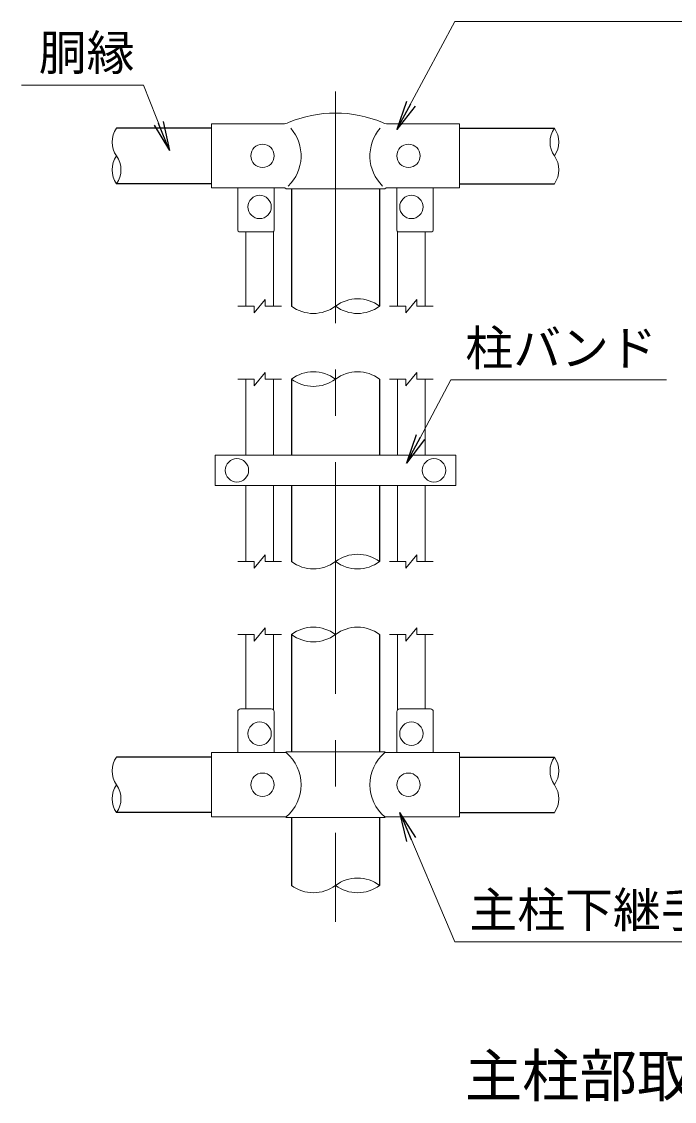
# Model space of a CAD drawing. Units: millimetres, scale not verified. Extents: x -4200 to 4200, y -2970 to 2970.
# Drawn here: x 2303 to 3197, y 326 to 1806 of the extents above; entities that cross this region are included whole.
import ezdxf
from ezdxf.enums import TextEntityAlignment as Align

# ---------------------------------------------------------------- set-up
doc = ezdxf.new("R2010")
doc.units = ezdxf.units.MM
doc.header["$LTSCALE"] = 10
doc.linetypes.add('USER1', pattern=[50.8, 31.75, -6.35, 6.35, -6.35])
for name, color, linetype, lineweight in [('0-0_D-TTL-TXT', 7, 'Continuous', 25), ('0-3_D-STR1', 1, 'Continuous', 25), ('0-4_D-STR3', 3, 'Continuous', 13), ('0-5_D-BMK', 2, 'USER1', 13), ('0-6_D-STR-DIM', 7, 'Continuous', 13), ('0-7_D-STR-TXT', 7, 'Continuous', 13)]:
    doc.layers.add(name, color=color, linetype=linetype, lineweight=lineweight)
doc.layers.add('0-8_0', color=7, linetype='Continuous')
doc.styles.add('ＭＳ ゴシック', font='')
doc.styles.get('ＭＳ ゴシック').set_extended_font_data('MS Gothic')

# ---------------------------------------------------------------- blocks, each defined once
blk = doc.blocks.new('_Open')
at = {"layer": '0-8_0'}
blk.add_line((-10, 1.667), (0, 0), dxfattribs=at)
blk.add_lwpolyline([(-10, -1.667), (0, 0), (-10, 0)], dxfattribs=at)

msp = doc.modelspace()

# ---------------------------------------------------------------- linework, layer by layer
at = {"layer": '0-3_D-STR1'}
for p, q in [((2562.8, 1660.33), (2432.8, 1660.33)), ((2902.8, 1660.33), (3032.8, 1660.33)), ((2562.8, 1584.13), (2432.8, 1584.13)), ((2902.8, 1584.13), (3032.8, 1584.13)), ((2672.3, 1577.33), (2672.3, 1416.33)), ((2793.3, 1577.33), (2793.3, 1416.33)), ((2672.3, 1316.33), (2672.3, 1212.32)), ((2793.3, 1316.33), (2793.3, 1212.32)), ((2672.3, 1170.32), (2672.3, 1066.33)), ((2793.3, 1170.32), (2793.3, 1066.33)), ((2672.3, 966.33), (2672.3, 805.43)), ((2793.3, 966.33), (2793.3, 805.43)), ((2562.8, 798.43), (2432.8, 798.43)), ((2902.8, 798.43), (3032.8, 798.43)), ((2562.8, 722.23), (2432.8, 722.23)), ((2672.3, 715.43), (2672.3, 622.43)), ((2793.3, 715.43), (2793.3, 622.43)), ((2902.8, 722.23), (3032.8, 722.23))]:
    msp.add_line(p, q, dxfattribs=at)
at = {"layer": '0-4_D-STR3'}
for p, q in [((2562.8, 1666.33), (2661.25, 1666.33)), ((2562.8, 1578.33), (2562.8, 1666.33)), ((2804.36, 1666.33), (2902.8, 1666.33)), ((2902.8, 1578.33), (2902.8, 1666.33)), ((2562.8, 1578.33), (2663.2, 1578.33)), ((2598.8, 1578.33), (2598.8, 1520.33)), ((2648.8, 1578.33), (2648.8, 1520.33)), ((2665.2, 1577.33), (2663.2, 1578.33)), ((2665.2, 1577.33), (2800.4, 1577.33)), ((2800.4, 1577.33), (2802.4, 1578.33)), ((2802.4, 1578.33), (2902.8, 1578.33)), ((2816.8, 1578.33), (2816.8, 1520.33)), ((2866.8, 1578.33), (2866.8, 1520.33)), ((2646.8, 1518.33), (2600.8, 1518.33)), ((2609.8, 1518.33), (2609.8, 1416.33)), ((2647.8, 1518.6), (2647.8, 1416.33)), ((2817.8, 1518.6), (2817.8, 1416.33)), ((2818.8, 1518.33), (2864.8, 1518.33)), ((2855.8, 1518.33), (2855.8, 1416.33)), ((2609.8, 1316.33), (2609.8, 1212.32)), ((2647.8, 1316.33), (2647.8, 1212.32)), ((2817.8, 1316.33), (2817.8, 1212.32)), ((2855.8, 1316.33), (2855.8, 1212.32)), ((2897.8, 1212.32), (2567.8, 1212.32)), ((2567.8, 1212.32), (2567.8, 1170.32)), ((2897.8, 1212.32), (2897.8, 1170.32)), ((2897.8, 1170.32), (2567.8, 1170.32)), ((2609.8, 1170.32), (2609.8, 1066.33)), ((2647.8, 1170.32), (2647.8, 1066.33)), ((2817.8, 1170.32), (2817.8, 1066.33)), ((2855.8, 1170.32), (2855.8, 1066.33)), ((2609.8, 966.33), (2609.8, 864.43)), ((2647.8, 966.33), (2647.8, 863.08)), ((2817.8, 966.33), (2817.8, 863.08)), ((2855.8, 966.33), (2855.8, 864.43)), ((2598.8, 804.43), (2598.8, 860.43)), ((2644.8, 864.43), (2602.8, 864.43)), ((2648.8, 804.43), (2648.8, 860.43)), ((2816.8, 804.43), (2816.8, 860.43)), ((2820.8, 864.43), (2862.8, 864.43)), ((2866.8, 804.43), (2866.8, 860.43)), ((2562.8, 804.43), (2665.2, 804.43)), ((2562.8, 716.43), (2562.8, 804.43)), ((2665.2, 805.43), (2663.2, 804.43)), ((2665.2, 805.43), (2800.4, 805.43)), ((2800.4, 805.43), (2802.4, 804.43)), ((2800.4, 804.43), (2902.8, 804.43)), ((2902.8, 716.43), (2902.8, 804.43)), ((2562.8, 716.43), (2665.2, 716.43)), ((2665.2, 715.43), (2663.2, 716.43)), ((2800.4, 716.43), (2902.8, 716.43))]:
    msp.add_line(p, q, dxfattribs=at)
msp.add_lwpolyline([(2665.2, 715.43), (2800.4, 715.43), (2802.4, 716.43)], dxfattribs=at)
for centre in [(2632.8, 1622.33), (2832.8, 1622.33), (2628.8, 1552.33), (2836.8, 1552.33), (2597.8, 1191.32), (2867.8, 1191.32), (2628.8, 830.43), (2836.8, 830.43), (2632.8, 760.43), (2832.8, 760.43)]:
    msp.add_circle(centre, 16, dxfattribs=at)
for centre, radius, start, end in [((2732.8, 1515.42), 165.64, 67.15338, 112.84662), ((2661.25, 1682.33), 16, 270, 296.9114), ((2628.03, 1622.33), 57.6, 314.1684, 41.01552), ((2837.57, 1622.33), 57.6, 138.98448, 225.8316), ((2804.36, 1682.33), 16, 243.0886, 270), ((2600.8, 1520.33), 2, 180, 270), ((2646.8, 1520.33), 2, 270, 0), ((2818.8, 1520.33), 2, 180, 270), ((2864.8, 1520.33), 2, 270, 0), ((2602.8, 860.43), 4, 90, 180), ((2644.8, 860.43), 4, 0, 90), ((2820.8, 860.43), 4, 90, 180), ((2862.8, 860.43), 4, 0, 90), ((2628.03, 760.43), 57.6, 310.19176, 49.80824), ((2837.57, 760.43), 57.6, 130.19176, 229.80824)]:
    msp.add_arc(centre, radius, start, end, dxfattribs=at)
at = {"layer": '0-5_D-BMK'}
msp.add_line((2732.8, 1710.33), (2732.8, 572.33), dxfattribs=at)
at = {"layer": '0-6_D-STR-DIM'}
for p, q in [((2621.3, 1407.33), (2636.3, 1425.33)), ((2636.3, 1416.33), (2636.3, 1425.33)), ((2829.3, 1407.33), (2844.3, 1425.33)), ((2844.3, 1416.33), (2844.3, 1425.33)), ((2598.8, 1416.33), (2621.3, 1416.33)), ((2621.3, 1407.33), (2621.3, 1416.33)), ((2636.3, 1416.33), (2658.8, 1416.33)), ((2806.8, 1416.33), (2829.3, 1416.33)), ((2829.3, 1407.33), (2829.3, 1416.33)), ((2844.3, 1416.33), (2866.8, 1416.33)), ((2621.3, 1307.33), (2636.3, 1325.33)), ((2636.3, 1316.33), (2636.3, 1325.33)), ((2829.3, 1307.33), (2844.3, 1325.33)), ((2844.3, 1316.33), (2844.3, 1325.33)), ((2598.8, 1316.33), (2621.3, 1316.33)), ((2621.3, 1307.33), (2621.3, 1316.33)), ((2636.3, 1316.33), (2658.8, 1316.33)), ((2806.8, 1316.33), (2829.3, 1316.33)), ((2829.3, 1307.33), (2829.3, 1316.33)), ((2844.3, 1316.33), (2866.8, 1316.33)), ((2598.8, 1066.33), (2621.3, 1066.33)), ((2621.3, 1057.33), (2636.3, 1075.33)), ((2621.3, 1057.33), (2621.3, 1066.33)), ((2636.3, 1066.33), (2636.3, 1075.33)), ((2636.3, 1066.33), (2658.8, 1066.33)), ((2806.8, 1066.33), (2829.3, 1066.33)), ((2829.3, 1057.33), (2844.3, 1075.33)), ((2829.3, 1057.33), (2829.3, 1066.33)), ((2844.3, 1066.33), (2844.3, 1075.33)), ((2844.3, 1066.33), (2866.8, 1066.33)), ((2598.8, 966.33), (2621.3, 966.33)), ((2621.3, 957.33), (2636.3, 975.33)), ((2621.3, 957.33), (2621.3, 966.33)), ((2636.3, 966.33), (2636.3, 975.33)), ((2636.3, 966.33), (2658.8, 966.33)), ((2806.8, 966.33), (2829.3, 966.33)), ((2829.3, 957.33), (2844.3, 975.33)), ((2829.3, 957.33), (2829.3, 966.33)), ((2844.3, 966.33), (2844.3, 975.33)), ((2844.3, 966.33), (2866.8, 966.33))]:
    msp.add_line(p, q, dxfattribs=at)
for centre, radius, start, end in [((2460.04, 1641.28), 33.24, 145.03504, 214.96496), ((3060.04, 1641.28), 33.24, 145.03504, 214.96496), ((3005.56, 1641.28), 33.24, 325.03504, 34.96496), ((2460.04, 1603.18), 33.24, 145.03422, 214.96578), ((2405.56, 1603.18), 33.24, 325.03504, 34.96496), ((3005.56, 1603.18), 33.24, 325.03422, 34.96578), ((2763.05, 1375.58), 50.75, 53.41445, 126.58555), ((2702.55, 1457.09), 50.75, 233.41445, 306.58555), ((2763.05, 1457.09), 50.75, 233.41445, 306.58555), ((2702.55, 1275.58), 50.75, 53.41445, 126.58555), ((2763.05, 1275.58), 50.75, 53.41445, 126.58555), ((2702.55, 1357.09), 50.75, 233.41445, 306.58555), ((2702.55, 1107.09), 50.75, 233.41445, 306.58555), ((2763.05, 1025.58), 50.75, 53.41445, 126.58555), ((2763.05, 1107.09), 50.75, 233.41445, 306.58555), ((2702.55, 925.58), 50.75, 53.41445, 126.58555), ((2702.55, 1007.09), 50.75, 233.41445, 306.58555), ((2763.05, 925.58), 50.75, 53.41445, 126.58555), ((2460.04, 779.38), 33.24, 145.03504, 214.96496), ((3060.04, 779.38), 33.24, 145.03504, 214.96496), ((3005.56, 779.38), 33.24, 325.03504, 34.96496), ((2460.04, 741.28), 33.24, 145.03422, 214.96578), ((2405.56, 741.28), 33.24, 325.03504, 34.96496), ((3005.56, 741.28), 33.24, 325.03422, 34.96578), ((2702.55, 663.19), 50.75, 233.41445, 306.58555), ((2763.05, 581.68), 50.75, 53.41445, 126.58555), ((2763.05, 663.19), 50.75, 233.41445, 306.58555)]:
    msp.add_arc(centre, radius, start, end, dxfattribs=at)
at = {"layer": '0-7_D-STR-TXT'}
for points in [[(3243.71, 1806.34), (2896.45, 1806.34), (2817.96, 1660.34)], [(2302.65, 1719.02), (2469.67, 1719.02), (2504.38, 1631.53)], [(3186.39, 1315.46), (2890.83, 1315.46), (2831.27, 1203.12)], [(3243.71, 545.33), (2896.45, 545.33), (2821.82, 720.39)]]:
    msp.add_lwpolyline(points, dxfattribs=at)

# ---------------------------------------------------------------- block references
at = {"layer": '0-7_D-STR-TXT', "xscale": 4, "yscale": 4}
for p, rotation in [((2817.02, 1658.58), 241.73951), ((2505.11, 1629.67), 291.63757), ((2830.34, 1201.35), 242.07069), ((2821.03, 722.23), 113.08931)]:
    msp.add_blockref('_Open', p, dxfattribs=dict(at, rotation=rotation))

# ---------------------------------------------------------------- texts
at = {"layer": '0-0_D-TTL-TXT', "style": 'ＭＳ ゴシック'}
msp.add_text('主柱部取付詳細', height=57.7, dxfattribs=at).set_placement((2909.91, 315.57), align=Align.BOTTOM_LEFT)
at = {"layer": '0-7_D-STR-TXT', "style": 'ＭＳ ゴシック'}
for s, p in [('胴縁', (2326.19, 1725.31)), ('柱バンド', (2910.75, 1320.64)), ('主柱下継手', (2916.38, 550.51))]:
    msp.add_text(s, height=48.09, dxfattribs=at).set_placement(p, align=Align.BOTTOM_LEFT)

doc.saveas('drawing.dxf')
